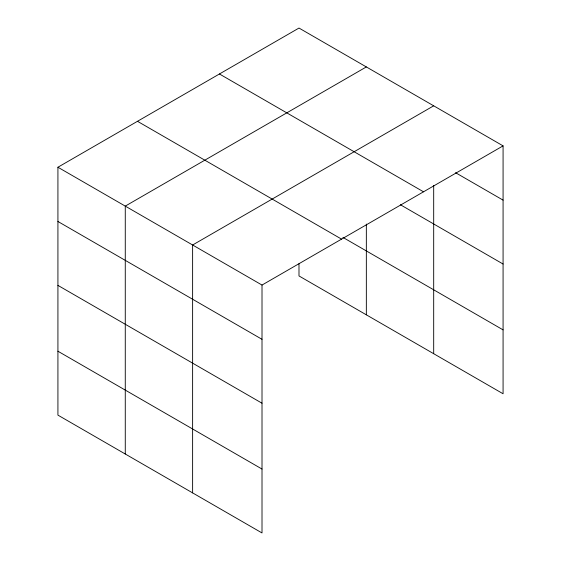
<?xml version="1.0" encoding="UTF-8"?>
<svg xmlns="http://www.w3.org/2000/svg" width="561" height="561" viewBox="0 0 561 561"><rect width="100%" height="100%" fill="white"/><g stroke="black" fill="none" stroke-linecap="round" stroke-linejoin="round"><path stroke-width="0.84" d="M57.923 167.234L262.008 285.058L262.008 532.95L57.923 415.126L57.923 167.234L298.992 28.05L503.077 145.874L503.077 393.766L298.992 275.942L298.992 263.684M366.34 66.934L125.271 206.111L125.271 454.003M433.688 105.819L192.619 244.996L192.619 492.888M262.008 285.058L503.077 145.874M455.56 172.697L503.077 200.13M219.442 73.982L423.527 191.806M400.393 204.744L503.077 264.028M342.883 237.38L503.077 329.868M137.473 121.302L341.558 239.126M57.923 221.483L262.008 339.307M57.923 285.381L262.008 403.212M57.923 351.221L262.008 469.045M433.688 185.453L433.688 353.711M366.34 224.07L366.34 314.826"/></g></svg>
